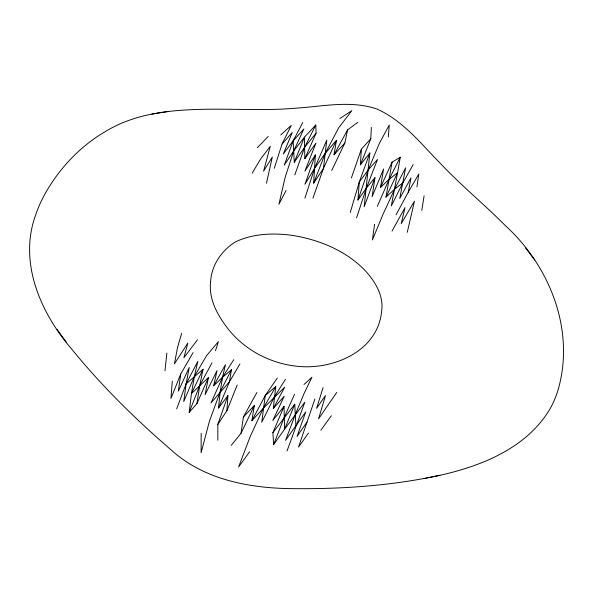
<?xml version="1.0" encoding="UTF-8"?>
<svg xmlns="http://www.w3.org/2000/svg" width="593" height="593" viewBox="0 0 593 593"><rect width="100%" height="100%" fill="white"/><g stroke="black" fill="none" stroke-linecap="round" stroke-linejoin="round"><path stroke-width="0.89" d="M217.831 440.214L217.831 424.373L227.934 395.583L218.528 408.006L220.151 391.914L222.56 377.222L225.459 364.628L213.688 385.739L222.56 377.222L231.455 369.728L229.454 381.773L218.528 408.006M201.175 433.29L201.116 452.733L209.448 421.149L220.151 391.914L231.455 369.728M370.803 138.755L361.352 149.206L360.381 164.839L370.803 138.755L371.337 127.362M315.38 154.914L304.935 184.238L314.557 168.397L325.246 153.365L336.49 140.244L323.452 168.397L313.653 183.141L315.38 154.914L304.928 171.066L315.899 143.172L304.846 158.635L304.409 137.183L315.772 125.034L316.069 133.188L304.846 158.635M217.831 424.373L226.904 410.719L227.934 395.583M380.476 187.47L392.055 162.163L400.231 157.241L397.592 172.704L389.097 179.331L380.476 187.47L383.589 168.975L372.115 196.683L374.976 177.633L366.341 188.137L357.972 200.034L359.269 182.058L369.854 152.964L360.381 164.839M172.289 381.158L170.954 398.452L180.732 374.02L193.073 352.613M388.319 136.983L389.26 124.967L379.357 143.395L368.312 169.783L357.972 200.034M369.854 152.964L364.169 206.816L374.976 177.633M284.017 406.413L272.891 432.653L273.64 444.587L284.61 429.162L284.017 406.413L272.795 420.467L284.21 396.228L273.284 408.458L275.775 386.629L265.264 395.427L251.892 420.726L254.301 405.634L243.375 416.998L241.069 433.231L231.255 445.336M164.958 370.788L166.878 353.043M215.467 350.752L218.417 341.598L206.549 355.726L194.356 376.473L183.748 401.572L186.106 383.856L203.058 369.276L191.428 393.633L208.395 377.585L196.906 403.677L189.182 412.387L191.428 393.633L194.356 376.473L197.817 361.359L186.106 383.856L176.655 408.859M374.583 224.273L372.411 239.928L382.93 214.503L394.59 189.204L405.634 167.789L399.741 198.514L411.001 177.759L408.273 192.176L396.072 214.755M180.732 374.02L178.33 391.165L189.234 367.445L186.106 383.856M416.931 186.869L418.799 174.053L408.273 192.176M196.906 403.677L199.73 385.443L203.058 369.276M421.801 210.426L424.099 195.868M357.913 122.247L347.565 129.897L344.881 142.928L334.015 154.78L336.49 140.244M392.055 162.163L385.976 197.18L394.59 189.204L402.943 182.74L413.21 164.58M208.395 377.585L205.111 394.664L217.016 370.61L213.688 385.739M266.472 183.215L272.32 157.041L263.581 171.169L270.289 146.241L260.49 159.176L252.181 173.2M407.258 232.33L414.455 201.205L401.224 223.65L405.012 207.632L392.047 231.092M181.673 333.266L177.522 347.513L174.409 363.865L187.84 343.095L183.897 357.757L197.506 339.745M350.255 212.472L359.269 182.058L368.312 169.783L377.496 159.487L366.341 188.137L356.571 217.868M323.089 387.622L316.588 408.347L325.483 395.575L318.582 418.836L336.742 392.388M274.262 168.316L282.046 144.047L291.237 125.419L280.748 134.952M304.921 198.173L314.557 168.397L326.787 140.156L323.452 168.397L312.919 198.24M314.876 399.052L298.516 447.078L308.471 433.075M351.404 177.944L361.352 149.206M287.049 450.954L304.854 402.165L284.61 429.162L294.758 404.233L295.9 425.715L285.544 440.384L295.158 414.907L304.298 392.989L311.918 377.244L303.994 384.501M294.81 174.905L304.706 147.153L315.772 125.034M286.056 190.523L278.91 204.281L285.181 177.233L293.787 150.778L303.838 128.977L293.15 140.882L284.277 165.106L293.787 150.778L304.409 137.183L294.276 162.215L293.15 140.882L302.815 122.484M313.653 183.141L325.246 153.365L338.647 127.873L351.805 110.683L339.848 118.504M273.64 444.587L284.121 417.613L294.543 394.241M189.182 412.387L199.73 385.443L212.042 362.783M226.904 410.719L237.207 385.013M377.311 206.357L389.097 179.331L400.231 157.241M385.976 197.18L397.592 172.704L391.313 205.912L402.943 182.74M331.739 170.443L344.881 142.928M241.069 433.231L254.301 405.634M273.284 408.458L284.692 387.207L263.218 408.332L251.892 420.726M334.015 154.78L347.565 129.897M243.375 416.998L256.88 392.507M275.775 386.629L263.218 408.332L250.157 436.67L238.571 467.01L249.638 451.77M239.957 363.857L229.454 381.773L211.049 402.877L222.56 377.222L233.783 359.654M285.433 379.342L274.344 396.969L261.758 422.216L265.264 395.427L277.294 378.089M294.276 162.215L304.706 147.153L316.069 133.188M306.959 422.149L297.041 436.426L305.751 411.868L295.9 425.715M320.857 430.221L331.346 415.745M272.891 432.653L294.758 404.233M293.15 140.882L283.224 154.091L292.282 132.498L282.046 144.047M257.332 147.724L268.199 136.427M439.924 475.304C481.338 466.076 525.287 448.449 548.755 410.993A81.078 62.554 -88.1 0 0 558.117 389.757C575.314 330.227 549.8 265.909 505.051 225.34C483.851 203.962 460.442 184.883 439.865 162.882C420.459 143.224 402.58 120.231 376.614 108.912C350.582 100.143 322.926 106.421 296.315 108.148C261.78 111.225 227.097 108.089 192.51 109.653C162.556 110.824 131.698 115.472 105.702 131.364C80.159 146.145 59.285 168.419 44.883 194.081A81.078 43.519 -55 0 0 35.521 215.318C18.494 262.44 40.502 312.704 71.338 348.654C101.225 385.487 135.182 418.969 171.095 449.887C205.008 480.693 252.032 488.706 296.337 488.676C344.466 488.988 392.825 485.519 439.924 475.304L423.699 478.595M151.838 114.086L168.153 111.506M525.413 247.718L534.745 260.075M57.024 329.315L66.446 342.383M210.626 281.475C208.365 299.673 218.224 316.462 229.106 330.182C246.436 351.434 272.973 364.576 300.191 366.541C335.089 369.172 377.689 350.47 381.588 311.673C384.131 295.381 374.65 280.526 363.857 269.244C344.993 250.365 319.086 239.809 293.075 235.48C273.877 232.782 253.293 233.397 235.547 241.848C221.752 250.328 211.56 265.064 210.626 281.475"/></g></svg>
